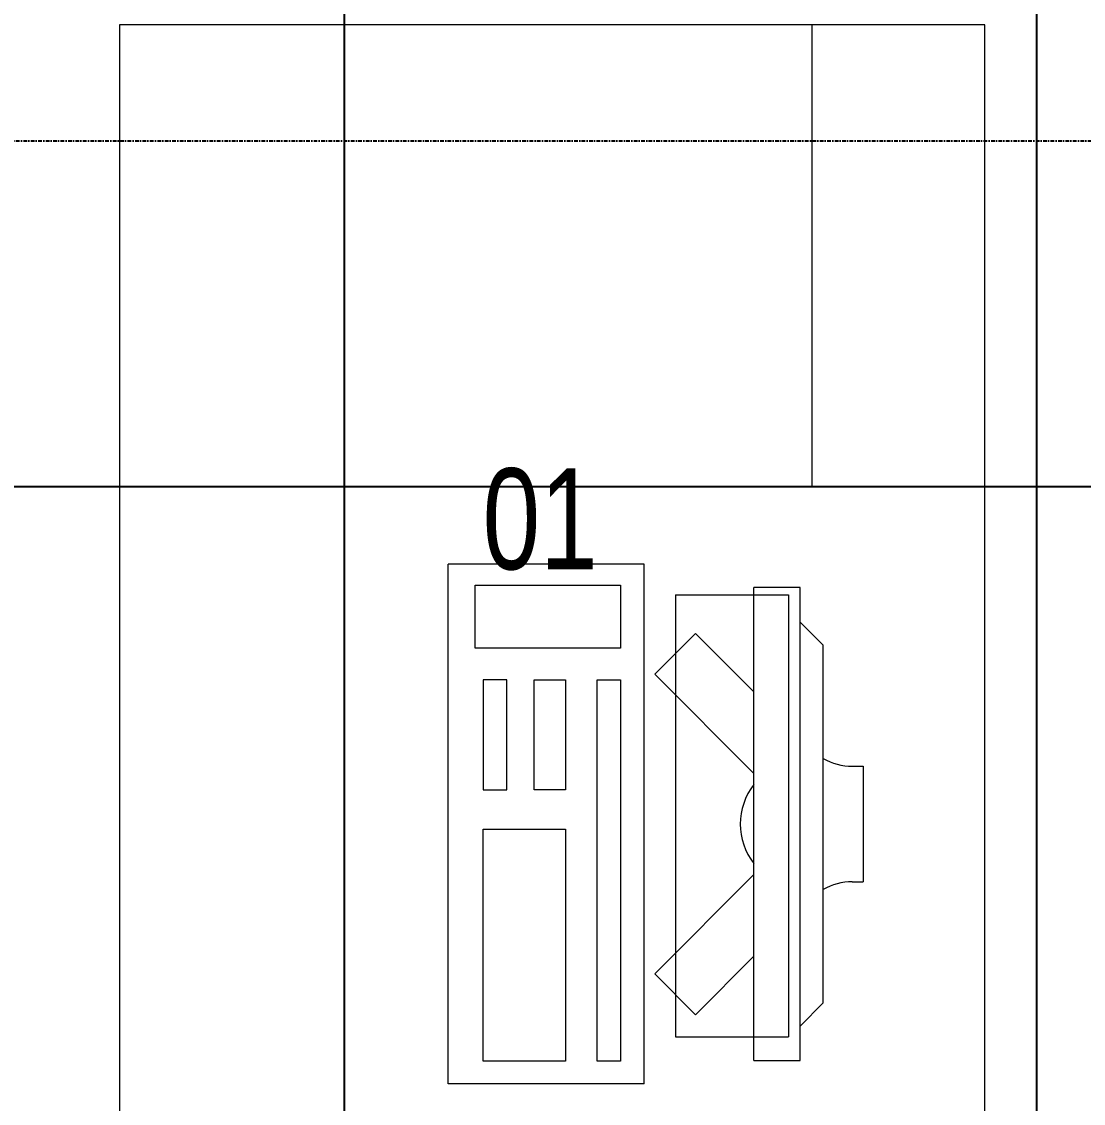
# Model space of a CAD drawing. Extents: x -12260 to 57327, y -29287 to 19916.
# Drawn here: x 40396 to 41316, y -145 to 793 of the extents above; entities that cross this region are included whole.
import ezdxf

# ---------------------------------------------------------------- set-up
doc = ezdxf.new("R2010")
doc.units = 0
doc.header["$LTSCALE"] = 0.25
doc.linetypes.add('01-First Floor$0$HIDDEN', pattern=[9.525, 6.35, -3.175])
doc.linetypes.add('DASHDOT', pattern=[25.4, 12.7, -6.35, 0, -6.35])
for name, color, linetype, lineweight in [('01-First Floor$0$72_EGR_EQP_TAG', 142, 'Continuous', 5), ('01-First Floor$0$LOADING', 253, 'Continuous', 5), ('E-LITE-CLNG-CNDT', 6, 'DASHDOT', 35), ('F-ALRM-CLNG-CNDT', 51, 'DASHDOT', 25)]:
    doc.layers.add(name, color=color, linetype=linetype, lineweight=lineweight)
doc.layers.add('01-First Floor$0$FALSE CEILING', color=251, linetype='Continuous')
doc.styles.add('01-First Floor$0$X3G_ENTITY_257CFD', font='swisscl.ttf', dxfattribs={"height": 200})

# ---------------------------------------------------------------- blocks, each defined once
blk = doc.blocks.new('01-First Floor$0$ITCWLS1-P')
at = {"layer": '01-First Floor$0$LOADING'}
for p, q in [((-0.17, 0.45), (-0.17, 0)), ((-0.17, 0.45), (0, 0.45)), ((0, 0.45), (0, 0)), ((-0.26509, 0.43, 0), (-0.30509, 0.43, 0)), ((-0.30509, 0.43, 0), (-0.30509, 0.02, 0)), ((-0.26509, 0.43, 0), (-0.26509, 0.02, 0)), ((-0.14957, 0.43047), (-0.12914, 0.43047)), ((-0.12914, 0.43047), (-0.12914, 0.40893)), ((-0.197, 0.40939), (-0.295, 0.40939)), ((-0.295, 0.02639), (-0.295, 0.40939)), ((-0.197, 0.02639), (-0.197, 0.40939)), ((-0.32509, 0.38, 0), (-0.30509, 0.4, 0)), ((-0.32509, 0.38, 0), (-0.32509, 0.07, 0)), ((-0.35032, 0.275), (-0.35961, 0.275)), ((-0.35961, 0.175), (-0.35961, 0.275)), ((-0.35032, 0.175), (-0.35961, 0.175)), ((-0.32509, 0.07, 0), (-0.30509, 0.05, 0)), ((-0.30509, 0.02, 0), (-0.26509, 0.02, 0)), ((-0.197, 0.02639), (-0.295, 0.02639)), ((-0.17, 0), (0, 0))]:
    blk.add_line(p, q, dxfattribs=at)
at = {"layer": '01-First Floor$0$LOADING', "extrusion": (2.48281e-10, 3.18408e-10, -1)}
for p, q in [((-0.26509, 0.33952), (-0.21443, 0.39019)), ((-0.17907, 0.35483), (-0.21443, 0.39019)), ((-0.26509, 0.26881), (-0.17907, 0.35483))]:
    blk.add_line(p, q, dxfattribs=at)
at = {"layer": '01-First Floor$0$LOADING', "extrusion": (2.48281e-10, -3.18408e-10, -1)}
for p, q in [((-0.26509, 0.18119), (-0.17907, 0.09517)), ((-0.26509, 0.11048), (-0.21443, 0.05981)), ((-0.17907, 0.09517), (-0.21443, 0.05981))]:
    blk.add_line(p, q, dxfattribs=at)
at = {"layer": '01-First Floor$0$LOADING'}
for points in [[(-0.12914, 0.40893), (-0.12914, 0.09996), (-0.14957, 0.09996), (-0.14957, 0.43047)], [(-0.14957, 0.09997), (-0.14957, 0.09997), (-0.14957, 0.09997), (-0.14957, 0.09997), (-0.14957, 0.09997), (-0.14957, 0.09997), (-0.14957, 0.09997), (-0.14957, 0.09997), (-0.14957, 0.09997)], [(-0.14957, 0.09997), (-0.14957, 0.09997), (-0.14957, 0.09997), (-0.14957, 0.09997), (-0.14957, 0.09997), (-0.14957, 0.09997), (-0.14957, 0.09997), (-0.14957, 0.09997), (-0.14957, 0.09997), (-0.14957, 0.09997), (-0.14957, 0.09997), (-0.14957, 0.09997), (-0.14957, 0.09997), (-0.14957, 0.09997), (-0.14957, 0.09997), (-0.14957, 0.09997), (-0.14957, 0.09997), (-0.14957, 0.09997)], [(-0.14957, 0.09996), (-0.14957, 0.09996), (-0.14957, 0.09996), (-0.14957, 0.09996), (-0.14957, 0.09996), (-0.14957, 0.09996), (-0.14957, 0.09996), (-0.14957, 0.09996), (-0.14957, 0.09996), (-0.14957, 0.09996)], [(-0.14957, 0.09996), (-0.14957, 0.09996), (-0.14957, 0.09996), (-0.14957, 0.09996), (-0.14957, 0.09996), (-0.14957, 0.09996), (-0.14957, 0.09996)], [(-0.14957, 0.09997), (-0.14957, 0.09997), (-0.14957, 0.09997), (-0.14957, 0.09997), (-0.14957, 0.09997), (-0.14957, 0.09997), (-0.14957, 0.09997), (-0.14957, 0.09997), (-0.14957, 0.09997), (-0.14957, 0.09997)], [(-0.14957, 0.09997), (-0.14957, 0.09997), (-0.14957, 0.09997), (-0.14957, 0.09997), (-0.14957, 0.09997), (-0.14957, 0.09997), (-0.14957, 0.09997), (-0.14957, 0.09997), (-0.14957, 0.09997), (-0.14957, 0.09997), (-0.14957, 0.09997), (-0.14957, 0.09997), (-0.14957, 0.09997), (-0.14957, 0.09997), (-0.14957, 0.09997)], [(-0.14957, 0.09997), (-0.14957, 0.09997), (-0.14957, 0.09997), (-0.14957, 0.09997), (-0.14957, 0.09997), (-0.14957, 0.09997), (-0.14957, 0.09997), (-0.14957, 0.09997), (-0.14957, 0.09997), (-0.14957, 0.09997)], [(-0.14957, 0.09997), (-0.14957, 0.09997), (-0.14957, 0.09997), (-0.14957, 0.09997), (-0.14957, 0.09997), (-0.14957, 0.09997), (-0.14957, 0.09997), (-0.14957, 0.09997), (-0.14957, 0.09997), (-0.14957, 0.09997)], [(-0.14957, 0.09996), (-0.14957, 0.09996), (-0.14957, 0.09996), (-0.14957, 0.09996), (-0.14957, 0.09996), (-0.14957, 0.09996), (-0.14957, 0.09996), (-0.14957, 0.09996), (-0.14957, 0.09996), (-0.14957, 0.09996), (-0.14957, 0.09996), (-0.14957, 0.09996), (-0.14957, 0.09996), (-0.14957, 0.09996), (-0.14957, 0.09996), (-0.14957, 0.09996), (-0.14957, 0.09996), (-0.14957, 0.09996), (-0.14957, 0.09997), (-0.14957, 0.09997), (-0.14957, 0.09997), (-0.14957, 0.09997), (-0.14957, 0.09997), (-0.14957, 0.09997), (-0.14957, 0.09997), (-0.14957, 0.09997), (-0.14957, 0.09997), (-0.14957, 0.09997), (-0.14957, 0.09997), (-0.14957, 0.09997), (-0.14957, 0.09997), (-0.14957, 0.09997), (-0.14956, 0.09997), (-0.14956, 0.09997), (-0.14956, 0.09997), (-0.14956, 0.09996), (-0.14956, 0.09996), (-0.14956, 0.09996), (-0.14956, 0.09996), (-0.14956, 0.09996), (-0.14956, 0.09996), (-0.14956, 0.09996), (-0.14956, 0.09996), (-0.14956, 0.09996), (-0.14956, 0.09996), (-0.14956, 0.09996), (-0.14956, 0.09996), (-0.14956, 0.09996), (-0.14957, 0.09996), (-0.14957, 0.09996), (-0.14957, 0.09996), (-0.14957, 0.09996), (-0.14957, 0.09996), (-0.14957, 0.09996)], [(-0.14957, 0.09996), (-0.14957, 0.09996), (-0.14957, 0.09996), (-0.14957, 0.09996), (-0.14957, 0.09996), (-0.14957, 0.09996), (-0.14957, 0.09996), (-0.14957, 0.09996), (-0.14957, 0.09996), (-0.14957, 0.09996), (-0.14957, 0.09997), (-0.14957, 0.09997), (-0.14957, 0.09997), (-0.14957, 0.09996), (-0.14957, 0.09996), (-0.14957, 0.09996), (-0.14957, 0.09996), (-0.14957, 0.09996), (-0.14957, 0.09996), (-0.14957, 0.09997), (-0.14957, 0.09997), (-0.14957, 0.09997), (-0.14957, 0.09997), (-0.14957, 0.09997), (-0.14957, 0.09997), (-0.14957, 0.09997), (-0.14957, 0.09997), (-0.14957, 0.09997), (-0.14957, 0.09997), (-0.14957, 0.09997), (-0.14957, 0.09997), (-0.14957, 0.09997), (-0.14957, 0.09997), (-0.14957, 0.09997), (-0.14957, 0.09997), (-0.14957, 0.09997), (-0.14957, 0.09997), (-0.14957, 0.09997), (-0.14957, 0.09997), (-0.14957, 0.09997), (-0.14957, 0.09997), (-0.14957, 0.09997), (-0.14957, 0.09997), (-0.14957, 0.09997), (-0.14957, 0.09997), (-0.14957, 0.09997), (-0.14957, 0.09997), (-0.14957, 0.09997), (-0.14957, 0.09997), (-0.14957, 0.09997), (-0.14957, 0.09997), (-0.14957, 0.09997), (-0.14957, 0.09997), (-0.14957, 0.09997), (-0.14957, 0.09997), (-0.14957, 0.09997), (-0.14957, 0.09997), (-0.14957, 0.09997), (-0.14957, 0.09997), (-0.14957, 0.09997), (-0.14957, 0.09997), (-0.14957, 0.09997), (-0.14957, 0.09997), (-0.14957, 0.09997), (-0.14957, 0.09997), (-0.14957, 0.09997), (-0.14957, 0.09997), (-0.14957, 0.09997), (-0.14957, 0.09997), (-0.14957, 0.09997), (-0.14957, 0.09997), (-0.14957, 0.09997), (-0.14957, 0.09997), (-0.14957, 0.09997), (-0.14957, 0.09997), (-0.14957, 0.09997), (-0.14957, 0.09997), (-0.14957, 0.09997), (-0.14957, 0.09997), (-0.14957, 0.09997), (-0.14956, 0.09997), (-0.14957, 0.09997), (-0.14957, 0.09997), (-0.14957, 0.09997), (-0.14957, 0.09997), (-0.14956, 0.09997), (-0.14957, 0.09997), (-0.14957, 0.09997), (-0.14957, 0.09997), (-0.14957, 0.09997), (-0.14957, 0.09997), (-0.14957, 0.09997), (-0.14957, 0.09997), (-0.14957, 0.09997), (-0.14957, 0.09997), (-0.14957, 0.09997), (-0.14956, 0.09997), (-0.14957, 0.09996), (-0.14957, 0.09996), (-0.14957, 0.09996), (-0.14956, 0.09996), (-0.14957, 0.09996), (-0.14957, 0.09996), (-0.14957, 0.09996), (-0.14957, 0.09996), (-0.14957, 0.09996), (-0.14957, 0.09996), (-0.14957, 0.09996), (-0.14957, 0.09996), (-0.14957, 0.09996), (-0.14957, 0.09996)], [(-0.14957, 0.09996), (-0.14957, 0.09996), (-0.14957, 0.09996), (-0.14957, 0.09996), (-0.14957, 0.09996), (-0.14957, 0.09996), (-0.14957, 0.09996), (-0.14957, 0.09996)], [(-0.14957, 0.09996), (-0.14957, 0.09996), (-0.14957, 0.09996), (-0.14957, 0.09996), (-0.14957, 0.09996), (-0.14957, 0.09996), (-0.14957, 0.09996), (-0.14957, 0.09996), (-0.14957, 0.09996), (-0.14957, 0.09996), (-0.14957, 0.09996), (-0.14957, 0.09996), (-0.14957, 0.09996), (-0.14957, 0.09996), (-0.14957, 0.09996), (-0.14957, 0.09996), (-0.14957, 0.09996), (-0.14957, 0.09996), (-0.14957, 0.09996), (-0.14957, 0.09996), (-0.14957, 0.09996), (-0.14957, 0.09996), (-0.14957, 0.09996), (-0.14957, 0.09996), (-0.14957, 0.09996), (-0.14957, 0.09996), (-0.14957, 0.09996), (-0.14957, 0.09996), (-0.14957, 0.09996), (-0.14957, 0.09996), (-0.14957, 0.09996), (-0.14957, 0.09996), (-0.14957, 0.09996), (-0.14957, 0.09996), (-0.14957, 0.09996), (-0.14957, 0.09996), (-0.14957, 0.09996), (-0.14957, 0.09996), (-0.14957, 0.09996), (-0.14957, 0.09996), (-0.14957, 0.09996), (-0.14957, 0.09996), (-0.14957, 0.09996), (-0.14957, 0.09996), (-0.14957, 0.09996), (-0.14957, 0.09996), (-0.14957, 0.09996), (-0.14957, 0.09996), (-0.14956, 0.09996), (-0.14956, 0.09996), (-0.14956, 0.09996), (-0.14956, 0.09996), (-0.14957, 0.09996), (-0.14957, 0.09996), (-0.14957, 0.09996), (-0.14957, 0.09996), (-0.14957, 0.09996), (-0.14957, 0.09996), (-0.14956, 0.09996), (-0.14957, 0.09996), (-0.14957, 0.09996), (-0.14957, 0.09996), (-0.14957, 0.09996), (-0.14957, 0.09996), (-0.14957, 0.09996), (-0.14957, 0.09996), (-0.14957, 0.09996), (-0.14957, 0.09996), (-0.14957, 0.09996), (-0.14956, 0.09996), (-0.14956, 0.09996), (-0.14957, 0.09996), (-0.14957, 0.09996), (-0.14957, 0.09996), (-0.14957, 0.09996), (-0.14957, 0.09996), (-0.14957, 0.09996), (-0.14957, 0.09996), (-0.14957, 0.09996), (-0.14957, 0.09996), (-0.14957, 0.09996), (-0.14957, 0.09996), (-0.14957, 0.09996), (-0.14957, 0.09996), (-0.14957, 0.09996), (-0.14957, 0.09996), (-0.14957, 0.09996), (-0.14957, 0.09996), (-0.14957, 0.09996)], [(-0.14957, 0.09996), (-0.14957, 0.09996), (-0.14957, 0.09996), (-0.14957, 0.09996), (-0.14957, 0.09996), (-0.14957, 0.09996), (-0.14957, 0.09996), (-0.14957, 0.09996), (-0.14957, 0.09996), (-0.14957, 0.09996), (-0.14957, 0.09996), (-0.14957, 0.09996)], [(-0.14957, 0.09996), (-0.14957, 0.09996), (-0.14956, 0.09996), (-0.14956, 0.09996), (-0.14956, 0.09996), (-0.14956, 0.09996), (-0.14957, 0.09996)], [(-0.14957, 0.09996), (-0.14957, 0.09996), (-0.14957, 0.09996), (-0.14957, 0.09996), (-0.14957, 0.09996), (-0.14957, 0.09996), (-0.14957, 0.09996), (-0.14957, 0.09996), (-0.14957, 0.09996), (-0.14956, 0.09996), (-0.14956, 0.09996), (-0.14956, 0.09996), (-0.14956, 0.09996), (-0.14956, 0.09996), (-0.14956, 0.09996), (-0.14956, 0.09996), (-0.14957, 0.09996)]]:
    blk.add_lwpolyline(points, dxfattribs=at)
for points in [[(-0.1019, 0.43047), (-0.03039, 0.43047), (-0.03039, 0.22944), (-0.1019, 0.22944)], [(-0.1019, 0.19536), (-0.07466, 0.19536), (-0.07466, 0.09996), (-0.1019, 0.09996)], [(-0.03039, 0.19536), (-0.05082, 0.19536), (-0.05082, 0.09996), (-0.03039, 0.09996)], [(-0.14956, 0.09996), (-0.14956, 0.09996), (-0.14956, 0.09996), (-0.14956, 0.09996), (-0.14956, 0.09996), (-0.14956, 0.09996), (-0.14956, 0.09996), (-0.14956, 0.09996), (-0.14957, 0.09996), (-0.14957, 0.09996), (-0.14957, 0.09996), (-0.14957, 0.09996), (-0.14957, 0.09996), (-0.14957, 0.09996), (-0.14957, 0.09996), (-0.14957, 0.09996), (-0.14957, 0.09996), (-0.14957, 0.09996), (-0.14957, 0.09996), (-0.14957, 0.09996), (-0.14957, 0.09996), (-0.14957, 0.09996), (-0.14957, 0.09996), (-0.14957, 0.09996), (-0.14957, 0.09996), (-0.14957, 0.09996), (-0.14957, 0.09996), (-0.14957, 0.09996), (-0.14957, 0.09996), (-0.14957, 0.09996), (-0.14957, 0.09996), (-0.14957, 0.09996), (-0.14957, 0.09996), (-0.14957, 0.09996), (-0.14957, 0.09996), (-0.14957, 0.09996), (-0.14957, 0.09996), (-0.14957, 0.09996), (-0.14957, 0.09996), (-0.14957, 0.09996), (-0.14957, 0.09996), (-0.14957, 0.09996), (-0.14957, 0.09996), (-0.14957, 0.09996), (-0.14957, 0.09996), (-0.14957, 0.09996), (-0.14957, 0.09996), (-0.14957, 0.09996), (-0.14957, 0.09996), (-0.14957, 0.09996), (-0.14957, 0.09996), (-0.14957, 0.09996), (-0.14957, 0.09996), (-0.14957, 0.09996), (-0.14957, 0.09996), (-0.14957, 0.09996), (-0.14957, 0.09996), (-0.14956, 0.09996), (-0.14956, 0.09996), (-0.14956, 0.09996), (-0.14956, 0.09996), (-0.14956, 0.09996), (-0.14956, 0.09996), (-0.14956, 0.09996), (-0.14956, 0.09996), (-0.14956, 0.09996), (-0.14956, 0.09996), (-0.14956, 0.09996), (-0.14956, 0.09996), (-0.14956, 0.09996), (-0.14956, 0.09996), (-0.14956, 0.09996), (-0.14956, 0.09996), (-0.14956, 0.09996), (-0.14956, 0.09996), (-0.14956, 0.09996), (-0.14956, 0.09996), (-0.14956, 0.09996), (-0.14956, 0.09996), (-0.14956, 0.09996), (-0.14956, 0.09996), (-0.14956, 0.09996), (-0.14956, 0.09996), (-0.14956, 0.09996), (-0.14956, 0.09996), (-0.14956, 0.09996), (-0.14956, 0.09996), (-0.14956, 0.09996), (-0.14956, 0.09996), (-0.14957, 0.09996), (-0.14957, 0.09996), (-0.14957, 0.09996), (-0.14957, 0.09996), (-0.14957, 0.09996), (-0.14957, 0.09996), (-0.14957, 0.09996), (-0.14957, 0.09996), (-0.14957, 0.09996), (-0.14957, 0.09996), (-0.14957, 0.09996), (-0.14957, 0.09996), (-0.14957, 0.09996), (-0.14957, 0.09996), (-0.14957, 0.09996), (-0.14957, 0.09996), (-0.14957, 0.09996), (-0.14957, 0.09996), (-0.14957, 0.09996), (-0.14957, 0.09996), (-0.14957, 0.09996), (-0.14957, 0.09996), (-0.14957, 0.09996), (-0.14957, 0.09996), (-0.14957, 0.09996), (-0.14957, 0.09996), (-0.14957, 0.09996), (-0.14957, 0.09996), (-0.14957, 0.09996), (-0.14957, 0.09996), (-0.14957, 0.09996), (-0.14957, 0.09996), (-0.14957, 0.09996), (-0.14957, 0.09996), (-0.14957, 0.09996), (-0.14957, 0.09996), (-0.14957, 0.09996), (-0.14957, 0.09996), (-0.14957, 0.09996), (-0.14957, 0.09996), (-0.14957, 0.09996), (-0.14957, 0.09996), (-0.14957, 0.09996), (-0.14957, 0.09996), (-0.14957, 0.09996), (-0.14957, 0.09996), (-0.14957, 0.09996), (-0.14957, 0.09996), (-0.14957, 0.09996), (-0.14957, 0.09996), (-0.14957, 0.09996), (-0.14957, 0.09996), (-0.14957, 0.09996), (-0.14957, 0.09996), (-0.14957, 0.09996), (-0.14957, 0.09996), (-0.14957, 0.09996), (-0.14957, 0.09996), (-0.14957, 0.09996), (-0.14957, 0.09996), (-0.14957, 0.09996), (-0.14957, 0.09996), (-0.14957, 0.09996), (-0.14957, 0.09996), (-0.14957, 0.09996), (-0.14956, 0.09996), (-0.14956, 0.09996), (-0.14956, 0.09996), (-0.14956, 0.09996), (-0.14956, 0.09996), (-0.14956, 0.09996), (-0.14956, 0.09996), (-0.14956, 0.09996), (-0.14956, 0.09996), (-0.14956, 0.09996), (-0.14956, 0.09996), (-0.14956, 0.09996), (-0.14956, 0.09996), (-0.14956, 0.09996), (-0.14956, 0.09996), (-0.14956, 0.09996), (-0.14956, 0.09996), (-0.14956, 0.09996), (-0.14956, 0.09996), (-0.14956, 0.09996), (-0.14956, 0.09996), (-0.14956, 0.09996), (-0.14956, 0.09996), (-0.14956, 0.09996), (-0.14956, 0.09996), (-0.14956, 0.09996), (-0.14956, 0.09996), (-0.14956, 0.09996), (-0.14956, 0.09996), (-0.14956, 0.09996), (-0.14956, 0.09996), (-0.14956, 0.09996), (-0.14956, 0.09996), (-0.14956, 0.09996), (-0.14956, 0.09996), (-0.14956, 0.09996), (-0.14956, 0.09996), (-0.14956, 0.09996), (-0.14956, 0.09996), (-0.14956, 0.09996), (-0.14956, 0.09996), (-0.14956, 0.09996), (-0.14956, 0.09996), (-0.14956, 0.09996), (-0.14956, 0.09996), (-0.14956, 0.09996), (-0.14956, 0.09996), (-0.14957, 0.09996), (-0.14957, 0.09996), (-0.14957, 0.09996), (-0.14957, 0.09996), (-0.14957, 0.09996), (-0.14957, 0.09996), (-0.14957, 0.09996), (-0.14957, 0.09996), (-0.14957, 0.09996), (-0.14957, 0.09996), (-0.14957, 0.09996), (-0.14957, 0.09996), (-0.14957, 0.09996), (-0.14957, 0.09996), (-0.14957, 0.09996), (-0.14957, 0.09996), (-0.14957, 0.09996), (-0.14957, 0.09996), (-0.14957, 0.09996), (-0.14957, 0.09996), (-0.14957, 0.09996), (-0.14957, 0.09996), (-0.14957, 0.09996), (-0.14957, 0.09996), (-0.14957, 0.09996), (-0.14957, 0.09996), (-0.14957, 0.09996), (-0.14957, 0.09996), (-0.14957, 0.09996), (-0.14957, 0.09996), (-0.14957, 0.09996), (-0.14957, 0.09996), (-0.14957, 0.09996), (-0.14957, 0.09996), (-0.14956, 0.09996), (-0.14956, 0.09996), (-0.14956, 0.09996), (-0.14956, 0.09996), (-0.14956, 0.09996), (-0.14956, 0.09996), (-0.14956, 0.09996), (-0.14956, 0.09996), (-0.14956, 0.09996), (-0.14956, 0.09996), (-0.14956, 0.09996), (-0.14956, 0.09996), (-0.14956, 0.09996), (-0.14956, 0.09996), (-0.14956, 0.09996), (-0.14956, 0.09996), (-0.14956, 0.09996), (-0.14956, 0.09996), (-0.14956, 0.09996), (-0.14956, 0.09996), (-0.14956, 0.09996), (-0.14956, 0.09996), (-0.14956, 0.09996), (-0.14956, 0.09996), (-0.14956, 0.09996), (-0.14956, 0.09996), (-0.14956, 0.09996), (-0.14956, 0.09996), (-0.14956, 0.09996), (-0.14956, 0.09996), (-0.14956, 0.09996), (-0.14956, 0.09996), (-0.14956, 0.09996), (-0.14956, 0.09996), (-0.14956, 0.09996), (-0.14956, 0.09996), (-0.14956, 0.09996), (-0.14956, 0.09996), (-0.14956, 0.09996), (-0.14956, 0.09996), (-0.14956, 0.09996), (-0.14956, 0.09996)], [(-0.14957, 0.09996), (-0.14957, 0.09996), (-0.14957, 0.09996), (-0.14957, 0.09996), (-0.14957, 0.09996), (-0.14957, 0.09996), (-0.14957, 0.09996), (-0.14957, 0.09996), (-0.14957, 0.09996), (-0.14957, 0.09996), (-0.14957, 0.09996), (-0.14957, 0.09996), (-0.14957, 0.09996), (-0.14957, 0.09996), (-0.14957, 0.09996), (-0.14957, 0.09996), (-0.14957, 0.09996), (-0.14957, 0.09996), (-0.14957, 0.09996), (-0.14957, 0.09996), (-0.14957, 0.09996), (-0.14957, 0.09996), (-0.14957, 0.09996), (-0.14957, 0.09996), (-0.14957, 0.09996), (-0.14957, 0.09996), (-0.14957, 0.09996), (-0.14957, 0.09996), (-0.14957, 0.09996), (-0.14957, 0.09996), (-0.14957, 0.09996), (-0.14957, 0.09996), (-0.14957, 0.09996), (-0.14957, 0.09996), (-0.14957, 0.09996), (-0.14957, 0.09996), (-0.14957, 0.09996), (-0.14957, 0.09996), (-0.14957, 0.09996), (-0.14957, 0.09996), (-0.14957, 0.09996), (-0.14957, 0.09996), (-0.14957, 0.09996), (-0.14957, 0.09996), (-0.14957, 0.09996), (-0.14957, 0.09996), (-0.14957, 0.09996), (-0.14957, 0.09996), (-0.14957, 0.09996), (-0.14957, 0.09996), (-0.14957, 0.09996), (-0.14957, 0.09996), (-0.14957, 0.09996), (-0.14957, 0.09996), (-0.14957, 0.09996), (-0.14957, 0.09996), (-0.14957, 0.09996), (-0.14957, 0.09996), (-0.14957, 0.09996), (-0.14957, 0.09996), (-0.14957, 0.09996), (-0.14957, 0.09996), (-0.14957, 0.09996), (-0.14957, 0.09996), (-0.14957, 0.09996), (-0.14957, 0.09996), (-0.14957, 0.09996), (-0.14957, 0.09996), (-0.14957, 0.09996), (-0.14957, 0.09996), (-0.14957, 0.09996), (-0.14957, 0.09996), (-0.14957, 0.09996), (-0.14957, 0.09996), (-0.14957, 0.09996), (-0.14957, 0.09996), (-0.14957, 0.09996), (-0.14957, 0.09996), (-0.14957, 0.09996), (-0.14957, 0.09996), (-0.14957, 0.09996), (-0.14957, 0.09996), (-0.14957, 0.09996), (-0.14957, 0.09996), (-0.14957, 0.09996), (-0.14957, 0.09996), (-0.14957, 0.09996), (-0.14957, 0.09996), (-0.14957, 0.09996), (-0.14957, 0.09996), (-0.14957, 0.09996), (-0.14957, 0.09996), (-0.14957, 0.09996), (-0.14957, 0.09996), (-0.14957, 0.09996), (-0.14957, 0.09996), (-0.14957, 0.09996), (-0.14957, 0.09996), (-0.14957, 0.09996), (-0.14957, 0.09996), (-0.14957, 0.09996), (-0.14957, 0.09996), (-0.14957, 0.09996), (-0.14957, 0.09996), (-0.14957, 0.09996), (-0.14957, 0.09996), (-0.14957, 0.09996), (-0.14957, 0.09996), (-0.14957, 0.09996), (-0.14957, 0.09996), (-0.14957, 0.09996), (-0.14957, 0.09996), (-0.14957, 0.09996), (-0.14957, 0.09996), (-0.14957, 0.09996), (-0.14957, 0.09996), (-0.14957, 0.09996), (-0.14957, 0.09996), (-0.14957, 0.09996), (-0.14957, 0.09996), (-0.14957, 0.09996), (-0.14957, 0.09996), (-0.14957, 0.09996), (-0.14957, 0.09996), (-0.14957, 0.09996), (-0.14957, 0.09996), (-0.14957, 0.09996), (-0.14957, 0.09996), (-0.14957, 0.09996), (-0.14957, 0.09996), (-0.14957, 0.09996), (-0.14957, 0.09996), (-0.14957, 0.09996), (-0.14957, 0.09996), (-0.14957, 0.09996), (-0.14957, 0.09996), (-0.14957, 0.09996), (-0.14957, 0.09996), (-0.14957, 0.09996), (-0.14957, 0.09996), (-0.14957, 0.09996), (-0.14957, 0.09996), (-0.14957, 0.09996), (-0.14957, 0.09996), (-0.14957, 0.09996), (-0.14957, 0.09996), (-0.14957, 0.09996), (-0.14957, 0.09996), (-0.14957, 0.09996), (-0.14957, 0.09996), (-0.14957, 0.09996), (-0.14957, 0.09996), (-0.14957, 0.09996), (-0.14957, 0.09996), (-0.14957, 0.09996), (-0.14957, 0.09996), (-0.14957, 0.09996), (-0.14957, 0.09996), (-0.14957, 0.09996), (-0.14957, 0.09996), (-0.14957, 0.09996), (-0.14957, 0.09996), (-0.14957, 0.09996), (-0.14957, 0.09996), (-0.14957, 0.09996), (-0.14957, 0.09996), (-0.14957, 0.09996), (-0.14957, 0.09996), (-0.14957, 0.09996), (-0.14957, 0.09996), (-0.14957, 0.09996), (-0.14957, 0.09996), (-0.14957, 0.09996), (-0.14957, 0.09996), (-0.14957, 0.09996), (-0.14957, 0.09996), (-0.14957, 0.09996), (-0.14957, 0.09996), (-0.14957, 0.09996), (-0.14957, 0.09996), (-0.14957, 0.09996), (-0.14957, 0.09996), (-0.14957, 0.09996), (-0.14957, 0.09996), (-0.14957, 0.09996), (-0.14957, 0.09996), (-0.14957, 0.09996), (-0.14957, 0.09996), (-0.14957, 0.09996), (-0.14957, 0.09996), (-0.14957, 0.09996), (-0.14957, 0.09996), (-0.14957, 0.09996), (-0.14957, 0.09996), (-0.14957, 0.09996), (-0.14957, 0.09996), (-0.14957, 0.09996), (-0.14957, 0.09996), (-0.14957, 0.09996), (-0.14957, 0.09996), (-0.14957, 0.09996), (-0.14957, 0.09996), (-0.14957, 0.09996), (-0.14957, 0.09996), (-0.14957, 0.09996), (-0.14957, 0.09996), (-0.14957, 0.09996), (-0.14957, 0.09996), (-0.14957, 0.09996), (-0.14957, 0.09996), (-0.14957, 0.09996), (-0.14957, 0.09996), (-0.14957, 0.09996), (-0.14957, 0.09996)], [(-0.14957, 0.09996), (-0.14957, 0.09996), (-0.14957, 0.09996), (-0.14957, 0.09996), (-0.14957, 0.09996), (-0.14957, 0.09996), (-0.14957, 0.09996), (-0.14957, 0.09996), (-0.14957, 0.09996), (-0.14957, 0.09996), (-0.14957, 0.09996), (-0.14957, 0.09996), (-0.14957, 0.09996), (-0.14957, 0.09996), (-0.14957, 0.09996), (-0.14957, 0.09996), (-0.14957, 0.09996), (-0.14957, 0.09996), (-0.14957, 0.09996), (-0.14957, 0.09996), (-0.14957, 0.09996), (-0.14957, 0.09996), (-0.14957, 0.09996), (-0.14957, 0.09996), (-0.14957, 0.09996), (-0.14957, 0.09996), (-0.14957, 0.09996), (-0.14957, 0.09996), (-0.14957, 0.09996), (-0.14957, 0.09996), (-0.14957, 0.09996), (-0.14957, 0.09996), (-0.14957, 0.09996), (-0.14957, 0.09996), (-0.14957, 0.09996), (-0.14957, 0.09996), (-0.14957, 0.09996), (-0.14957, 0.09996), (-0.14957, 0.09996), (-0.14957, 0.09996), (-0.14957, 0.09996), (-0.14957, 0.09996), (-0.14957, 0.09996), (-0.14957, 0.09996), (-0.14957, 0.09996), (-0.14957, 0.09996), (-0.14957, 0.09996), (-0.14957, 0.09996), (-0.14957, 0.09996), (-0.14957, 0.09996), (-0.14957, 0.09996), (-0.14957, 0.09996), (-0.14957, 0.09996), (-0.14957, 0.09996), (-0.14957, 0.09996), (-0.14957, 0.09996), (-0.14957, 0.09996), (-0.14957, 0.09996), (-0.14957, 0.09996), (-0.14957, 0.09996), (-0.14957, 0.09996), (-0.14957, 0.09996), (-0.14957, 0.09996), (-0.14957, 0.09996), (-0.14957, 0.09996), (-0.14957, 0.09996), (-0.14957, 0.09996), (-0.14957, 0.09996), (-0.14957, 0.09996), (-0.14957, 0.09996), (-0.14957, 0.09996), (-0.14957, 0.09996), (-0.14957, 0.09996), (-0.14957, 0.09996), (-0.14957, 0.09996), (-0.14957, 0.09996), (-0.14957, 0.09996), (-0.14957, 0.09996), (-0.14957, 0.09996), (-0.14957, 0.09996), (-0.14957, 0.09996), (-0.14957, 0.09996), (-0.14957, 0.09996), (-0.14957, 0.09996), (-0.14957, 0.09996), (-0.14957, 0.09996), (-0.14957, 0.09996), (-0.14957, 0.09996), (-0.14957, 0.09996), (-0.14957, 0.09996), (-0.14957, 0.09996), (-0.14957, 0.09996), (-0.14957, 0.09996), (-0.14957, 0.09996), (-0.14957, 0.09996), (-0.14957, 0.09996), (-0.14957, 0.09996), (-0.14957, 0.09996), (-0.14957, 0.09996), (-0.14957, 0.09996), (-0.14957, 0.09996), (-0.14957, 0.09996), (-0.14957, 0.09996), (-0.14957, 0.09996), (-0.14957, 0.09996), (-0.14957, 0.09996), (-0.14957, 0.09996), (-0.14957, 0.09996), (-0.14957, 0.09996), (-0.14957, 0.09996), (-0.14957, 0.09996), (-0.14957, 0.09996), (-0.14957, 0.09996), (-0.14957, 0.09996), (-0.14957, 0.09996), (-0.14957, 0.09996), (-0.14957, 0.09996), (-0.14957, 0.09996), (-0.14957, 0.09996), (-0.14957, 0.09996), (-0.14957, 0.09996), (-0.14957, 0.09996), (-0.14957, 0.09996), (-0.14957, 0.09996), (-0.14957, 0.09996), (-0.14957, 0.09996), (-0.14957, 0.09996), (-0.14957, 0.09996), (-0.14957, 0.09996), (-0.14957, 0.09996), (-0.14957, 0.09996), (-0.14957, 0.09996), (-0.14957, 0.09996), (-0.14957, 0.09996), (-0.14957, 0.09996), (-0.14957, 0.09996), (-0.14957, 0.09996), (-0.14957, 0.09996), (-0.14957, 0.09996), (-0.14957, 0.09996), (-0.14957, 0.09996), (-0.14957, 0.09996), (-0.14957, 0.09996), (-0.14957, 0.09996), (-0.14957, 0.09996), (-0.14957, 0.09996), (-0.14957, 0.09996), (-0.14957, 0.09996), (-0.14957, 0.09996), (-0.14957, 0.09996), (-0.14957, 0.09996), (-0.14957, 0.09996), (-0.14957, 0.09996), (-0.14957, 0.09996), (-0.14957, 0.09996), (-0.14957, 0.09996), (-0.14957, 0.09996), (-0.14957, 0.09996), (-0.14957, 0.09996), (-0.14957, 0.09996), (-0.14957, 0.09996), (-0.14957, 0.09996), (-0.14957, 0.09996), (-0.14957, 0.09996), (-0.14957, 0.09996), (-0.14957, 0.09996), (-0.14957, 0.09996), (-0.14957, 0.09996), (-0.14957, 0.09996), (-0.14957, 0.09996), (-0.14957, 0.09996), (-0.14957, 0.09996), (-0.14957, 0.09996), (-0.14957, 0.09996), (-0.14957, 0.09996), (-0.14957, 0.09996), (-0.14957, 0.09996), (-0.14957, 0.09996), (-0.14957, 0.09996), (-0.14957, 0.09996), (-0.14957, 0.09996), (-0.14957, 0.09996), (-0.14957, 0.09996), (-0.14957, 0.09996), (-0.14957, 0.09996), (-0.14957, 0.09996), (-0.14957, 0.09996), (-0.14957, 0.09996), (-0.14957, 0.09996), (-0.14957, 0.09996), (-0.14957, 0.09996), (-0.14957, 0.09996), (-0.14957, 0.09996), (-0.14957, 0.09996), (-0.14957, 0.09996), (-0.14957, 0.09996), (-0.14957, 0.09996), (-0.14957, 0.09996), (-0.14957, 0.09996), (-0.14957, 0.09996), (-0.14957, 0.09996), (-0.14957, 0.09996), (-0.14957, 0.09996), (-0.14957, 0.09996), (-0.14957, 0.09996), (-0.14957, 0.09996), (-0.14957, 0.09996), (-0.14957, 0.09996), (-0.14957, 0.09996), (-0.14957, 0.09996), (-0.14957, 0.09996), (-0.14957, 0.09996), (-0.14957, 0.09996), (-0.14957, 0.09996), (-0.14957, 0.09996), (-0.14957, 0.09996), (-0.14957, 0.09996), (-0.14957, 0.09996), (-0.14957, 0.09996)], [(-0.14957, 0.0727), (-0.02358, 0.0727), (-0.02358, 0.01818), (-0.14957, 0.01818)]]:
    blk.add_lwpolyline(points, close=True, dxfattribs=at)
for centre, radius, start, end in [((-0.35032, 0.325), 0.05, 270, 300.30934), ((-0.3089, 0.225), 0.05564, 321.94311, 38.05689), ((-0.35032, 0.125), 0.05, 59.69066, 90)]:
    blk.add_arc(centre, radius, start, end, dxfattribs=at)
blk = doc.blocks.new('01-First Floor$0$GF21043-P')
at = {"color": 0}
for p, q in [((0.8, 0.75), (-0.8, 0.75)), ((-0.8, 0.75), (-0.8, 0)), ((-0.8, 0), (0.8, 0))]:
    blk.add_line(p, q, dxfattribs=at)
at = {"color": 0, "linetype": '01-First Floor$0$HIDDEN'}
for p, q in [((-0.8, 0.6), (-0.4, 0.6)), ((-0.4, 0.6), (-0.4, 0))]:
    blk.add_line(p, q, dxfattribs=at)
blk = doc.blocks.new('01-First Floor')
at = {"layer": '01-First Floor$0$FALSE CEILING', "linetype": 'Continuous'}
for p, q in [((40676, -810), (40676, 2260)), ((41276, -810), (41276, 2260)), ((39482.09, 390), (43476, 390))]:
    blk.add_line(p, q, dxfattribs=at)
at = {"layer": '01-First Floor$0$LOADING', "extrusion": (-6.18937e-17, 3.19512e-06, 1), "xscale": 1000.000000000005, "yscale": 1000.000000000005, "zscale": 1000.000000000005, "rotation": 269.9999999999996}
blk.add_blockref('01-First Floor$0$GF21043-P', (40481, -10, -0.11), dxfattribs=at)
at = {"layer": '01-First Floor$0$LOADING', "xscale": 1000, "yscale": 1000, "zscale": 1000, "rotation": 180}
blk.add_blockref('01-First Floor$0$ITCWLS1-P', (40765.81, 322.52, -0.1), dxfattribs=at)
at = {"layer": '01-First Floor$0$72_EGR_EQP_TAG', "insert": (40845.64, 405.68, -0.1), "char_height": 87.473, "attachment_point": 2, "style": '01-First Floor$0$X3G_ENTITY_257CFD'}
blk.add_mtext('01', dxfattribs=at)

msp = doc.modelspace()

# ---------------------------------------------------------------- linework, layer by layer
at = {"layer": 'F-ALRM-CLNG-CNDT'}
msp.add_lwpolyline([(37688.82, 689.29), (41364.56, 689.29)], dxfattribs=at)

# ---------------------------------------------------------------- block references
at = {"layer": 'E-LITE-CLNG-CNDT'}
msp.add_blockref('01-First Floor', (0, 0), dxfattribs=at)

doc.saveas('drawing.dxf')
